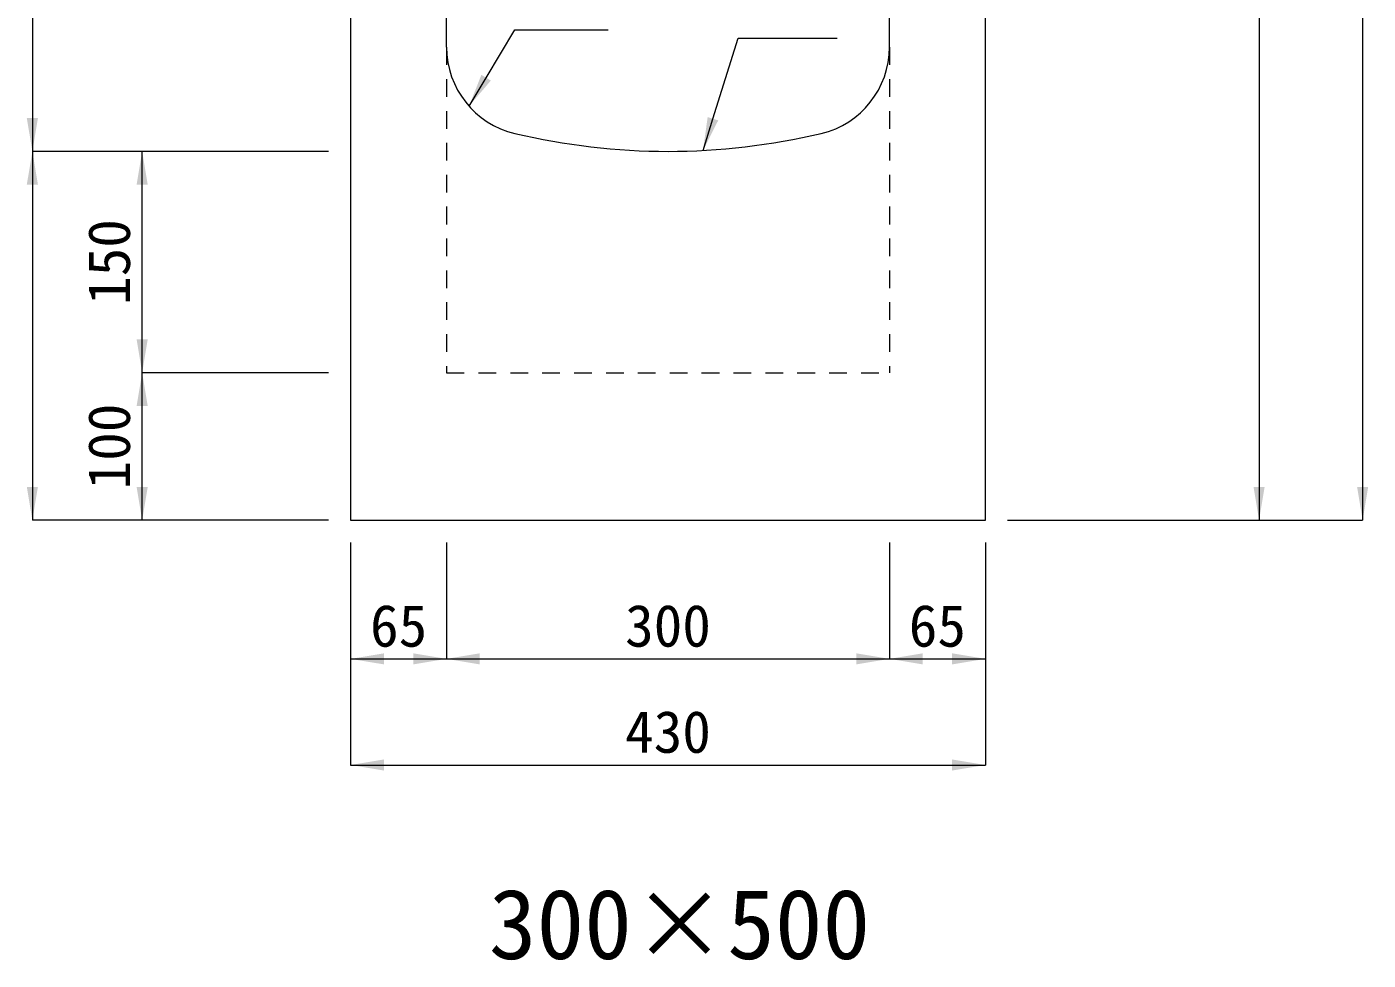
# Model space of a CAD drawing. Units: millimetres at full size, sheet at 1:40. Extents: x 69750 to 116230, y -28801 to 513.
# Drawn here: x 75935 to 76844, y -20435 to -19802 of the extents above; entities that cross this region are included whole.
import ezdxf
from ezdxf.enums import TextEntityAlignment as Align

# ---------------------------------------------------------------- set-up
doc = ezdxf.new("R2010")
doc.units = ezdxf.units.MM
doc.header["$LTSCALE"] = 40
doc.linetypes.add('USER1', pattern=[0.54, 0.3, -0.24])
for name, color, linetype, lineweight in [('寸法線', 7, 'Continuous', 9), ('引出線', 4, 'Continuous', 9), ('本体', 7, 'Continuous', 20)]:
    doc.layers.add(name, color=color, linetype=linetype, lineweight=lineweight)
doc.layers.add('文字', color=7, linetype='Continuous')
doc.styles.add('ＭＳ ゴシック', font='')
doc.styles.get('ＭＳ ゴシック').set_extended_font_data('MS Gothic')

# ---------------------------------------------------------------- blocks, each defined once
blk = doc.blocks.new('filled_arrow')
at = {"color": 0, "linetype": 'Continuous', "lineweight": -2}
blk.add_solid([(7.5, 1.25), (0, 0), (7.5, -1.25)], dxfattribs=at)

msp = doc.modelspace()

# ---------------------------------------------------------------- linework, layer by layer
at = {"layer": '寸法線'}
for p, q in [((76839.92, -19287.55), (76839.92, -20136.85)), ((75938.66, -19386.85), (75938.66, -19886.85)), ((76769.77, -19386.85), (76769.77, -20136.85)), ((76139.31, -19886.85), (75938.66, -19886.85)), ((75938.66, -19886.85), (75938.66, -20136.85)), ((76139.31, -19886.85), (75938.66, -19886.85)), ((76013.05, -20036.85), (76013.05, -19886.85)), ((76139.31, -19886.85), (76013.05, -19886.85)), ((76013.05, -20136.85), (76013.05, -20036.85)), ((76139.31, -20036.85), (76013.05, -20036.85)), ((76139.31, -20036.85), (76013.05, -20036.85)), ((76139.31, -20136.85), (75938.66, -20136.85)), ((76139.31, -20136.85), (76013.05, -20136.85)), ((76599.31, -20136.85), (76769.77, -20136.85)), ((76723, -20136.85), (76839.92, -20136.85)), ((76154.31, -20151.85), (76154.31, -20230.78)), ((76219.31, -20151.85), (76219.31, -20230.78)), ((76219.31, -20151.85), (76219.31, -20230.78)), ((76519.31, -20151.85), (76519.31, -20230.78)), ((76519.31, -20151.85), (76519.31, -20230.78)), ((76584.31, -20151.85), (76584.31, -20230.78)), ((76154.31, -20166.85), (76154.31, -20302.71)), ((76584.31, -20166.85), (76584.31, -20302.71)), ((76154.31, -20230.78), (76219.31, -20230.78)), ((76219.31, -20230.78), (76519.31, -20230.78)), ((76519.31, -20230.78), (76584.31, -20230.78)), ((76154.31, -20302.71), (76584.31, -20302.71))]:
    msp.add_line(p, q, dxfattribs=at)
at = {"layer": '引出線'}
for points in [[(76234.5, -19856.23), (76246.08, -19836.93), (76265.57, -19804.45), (76328.84, -19804.45)], [(76393.03, -19886.23), (76399.76, -19864.76), (76416.88, -19810.16), (76483.98, -19810.16)]]:
    msp.add_lwpolyline(points, dxfattribs=at)
at = {"layer": '本体'}
for p, q in [((76154.31, -19293.55), (76154.31, -20136.85)), ((76584.31, -20136.85), (76584.31, -19293.55)), ((76219.31, -19816.33), (76219.31, -19386.85)), ((76519.31, -19816.33), (76519.31, -19386.85)), ((76154.31, -20136.85), (76584.31, -20136.85))]:
    msp.add_line(p, q, dxfattribs=at)
at = {"layer": '本体', "linetype": 'USER1', "lineweight": 9}
for p, q in [((76219.31, -19816.33), (76219.31, -20036.85)), ((76519.31, -19816.33), (76519.31, -20036.85)), ((76219.31, -20036.85), (76519.31, -20036.85))]:
    msp.add_line(p, q, dxfattribs=at)
at = {"layer": '本体'}
for centre, radius, start, end in [((76279.31, -19816.33), 60, 180, 256.6577), ((76459.31, -19816.33), 60, 283.34224, 0), ((76369.31, -19436.85), 450, 256.6577, 283.34224)]:
    msp.add_arc(centre, radius, start, end, dxfattribs=at)

# ---------------------------------------------------------------- block references
at = {"layer": '寸法線', "xscale": 3, "yscale": 3}
for p, rotation in [((75938.66, -19886.85), 90), ((75938.66, -19886.85), 270), ((76013.05, -19886.85), 270), ((76013.05, -20036.85), 90), ((76013.05, -20036.85), 270), ((75938.66, -20136.85), 90), ((76013.05, -20136.85), 90), ((76769.77, -20136.85), 90), ((76839.92, -20136.85), 90), ((76219.31, -20230.78), 180), ((76519.31, -20230.78), 180), ((76584.31, -20230.78), 180), ((76584.31, -20302.71), 180)]:
    msp.add_blockref('filled_arrow', p, dxfattribs=dict(at, rotation=rotation))
for p in [(76154.31, -20230.78), (76219.31, -20230.78), (76519.31, -20230.78), (76154.31, -20302.71)]:
    msp.add_blockref('filled_arrow', p, dxfattribs=at)
at = {"layer": '引出線', "xscale": 3, "yscale": 3}
for p, rotation in [((76234.5, -19856.23), 59), ((76393.03, -19886.23), 72.6)]:
    msp.add_blockref('filled_arrow', p, dxfattribs=dict(at, rotation=rotation))

# ---------------------------------------------------------------- texts
at = {"layer": '寸法線', "style": 'ＭＳ ゴシック'}
for s, p in [('150', (75990.55, -19961.85)), ('100', (75990.55, -20086.85))]:
    msp.add_text(s, height=28.48, rotation=90, dxfattribs=at).set_placement(p, align=Align.MIDDLE_CENTER)
for s, p in [('65', (76186.81, -20208.28)), ('300', (76369.31, -20208.28)), ('65', (76551.81, -20208.28)), ('430', (76369.31, -20280.21))]:
    msp.add_text(s, height=28.48, dxfattribs=at).set_placement(p, align=Align.MIDDLE_CENTER)
at = {"layer": '文字', "style": 'ＭＳ ゴシック'}
msp.add_text('300×500', height=47.47, dxfattribs=at).set_placement((76377.11, -20410.46), align=Align.MIDDLE_CENTER)

doc.saveas('drawing.dxf')
